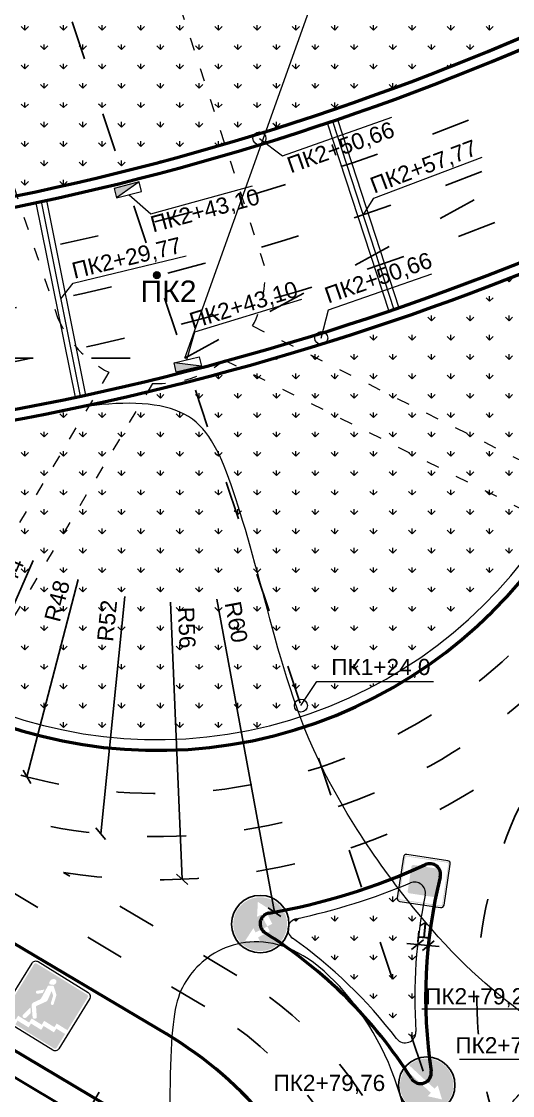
# Model space of a CAD drawing. Header units: millimetres. Extents: x -2123 to 34701, y -1286 to 835.
# Drawn here: x 8.7 to 54.2, y 226.3 to 325.9 of the extents above; entities that cross this region are included whole.
import ezdxf

# ---------------------------------------------------------------- set-up
doc = ezdxf.new("R2010")
doc.units = ezdxf.units.MM
doc.linetypes.add('ACAD_ISO03W100', pattern=[30, 12, -18])
doc.layers.get('0').update_dxf_attribs({"lineweight": 15})
for name, color, linetype, lineweight in [('1 Відмітки', 7, 'Continuous', 25), ('2 Позначення', 80, 'Continuous', 20), ('вертикалка', 6, 'Continuous', 15), ('Горизонталі', 7, 'Continuous', 18), ('Дор. Розм.', 7, 'Continuous', 50), ('поздовжній профіль', 250, 'Continuous', 15), ('Текст', 7, 'Continuous', 15), ('Червоні лінії', 10, 'Continuous', 40)]:
    doc.layers.add(name, color=color, linetype=linetype, lineweight=lineweight)
for name, color, linetype in [('Дорожні знаки', 7, 'Continuous'), ('Осі', 164, 'Continuous'), ('Розмітка', 7, 'ACAD_ISO03W100')]:
    doc.layers.add(name, color=color, linetype=linetype)
doc.layers.add('Озелення', color=7, linetype='Continuous', lineweight=15, true_color=0x2bad00)
doc.styles.get("Standard").update_dxf_attribs({"font": 'arial.ttf'})
doc.dimstyles.new('ISO-25', dxfattribs={"dimtxt": 1.5, "dimasz": 1, "dimexe": 1.25, "dimexo": 0.625, "dimtad": 3, "dimtxsty": 'Standard', "dimblk": 'OBLIQUE', "dimcen": 2.5, "dimadec": 0, "dimazin": 0, "dimtfac": 1, "dimtmove": 1, "dimatfit": 3, "dimfxl": 1, "dimarcsym": 0})

# ---------------------------------------------------------------- blocks, each defined once
blk = doc.blocks.new('_Oblique')
at = {"color": 0, "linetype": 'ByBlock', "lineweight": -2}
blk.add_line((-0.5, -0.5), (0.5, 0.5), dxfattribs=at)
blk = doc.blocks.new('*D202')
at = {"layer": 'Defpoints', "color": 0, "lineweight": 20, "transparency": 16777216}
for p in [(21.254, 302.306), (-0.52, 265.227)]:
    blk.add_point(p, dxfattribs=at)
at = {"layer": 'Текст', "color": 0, "lineweight": -2, "transparency": 16777216}
blk.add_line((6.65, 277.436), (-0.52, 265.227), dxfattribs=at)
at = {"layer": 'Текст', "color": 0, "lineweight": -2, "transparency": 16777216, "rotation": 239.5772829005683}
blk.add_blockref('_Oblique', (-0.52, 265.227), dxfattribs=at)
at = {"layer": 'Текст', "color": 0, "transparency": 16777216, "insert": (4.226, 276.057), "char_height": 1.5, "attachment_point": 5, "rotation": 59.57728}
blk.add_mtext('R43', dxfattribs=at)
blk = doc.blocks.new('*D203')
at = {"layer": 'Defpoints', "color": 0, "lineweight": 20, "transparency": 16777216}
for p in [(21.254, 302.306), (3.667, 261.973)]:
    blk.add_point(p, dxfattribs=at)
at = {"layer": 'Текст', "color": 0, "lineweight": -2, "transparency": 16777216}
blk.add_line((9.75, 275.923), (3.667, 261.973), dxfattribs=at)
at = {"layer": 'Текст', "color": 0, "lineweight": -2, "transparency": 16777216, "rotation": 246.4412794050746}
blk.add_blockref('_Oblique', (3.667, 261.973), dxfattribs=at)
at = {"layer": 'Текст', "color": 0, "transparency": 16777216, "insert": (7.525, 274.26), "char_height": 1.5, "attachment_point": 5, "rotation": 66.44128}
blk.add_mtext('R44', dxfattribs=at)
blk = doc.blocks.new('*D209')
at = {"layer": 'Defpoints', "color": 0, "lineweight": 20, "transparency": 16777216}
for p in [(21.254, 302.306), (9.185, 255.848)]:
    blk.add_point(p, dxfattribs=at)
at = {"layer": 'Текст', "color": 0, "lineweight": -2, "transparency": 16777216}
blk.add_line((13.939, 274.147), (9.185, 255.848), dxfattribs=at)
at = {"layer": 'Текст', "color": 0, "lineweight": -2, "transparency": 16777216, "rotation": 255.4379612335562}
blk.add_blockref('_Oblique', (9.185, 255.848), dxfattribs=at)
at = {"layer": 'Текст', "color": 0, "transparency": 16777216, "insert": (11.985, 272.156), "char_height": 1.5, "attachment_point": 5, "rotation": 75.43796}
blk.add_mtext('R48', dxfattribs=at)
blk = doc.blocks.new('*D210')
at = {"layer": 'Defpoints', "color": 0, "lineweight": 20, "transparency": 16777216}
for p in [(21.254, 302.306), (16.027, 250.569)]:
    blk.add_point(p, dxfattribs=at)
at = {"layer": 'Текст', "color": 0, "lineweight": -2, "transparency": 16777216}
blk.add_line((18.25, 272.577), (16.027, 250.569), dxfattribs=at)
at = {"layer": 'Текст', "color": 0, "lineweight": -2, "transparency": 16777216, "rotation": 264.2314858225884}
blk.add_blockref('_Oblique', (16.027, 250.569), dxfattribs=at)
at = {"layer": 'Текст', "color": 0, "transparency": 16777216, "insert": (16.624, 270.319), "char_height": 1.5, "attachment_point": 5, "rotation": 84.23149}
blk.add_mtext('R52', dxfattribs=at)
blk = doc.blocks.new('*D211')
at = {"layer": 'Defpoints', "color": 0, "lineweight": 20, "transparency": 16777216}
for p in [(21.254, 302.306), (23.573, 246.354)]:
    blk.add_point(p, dxfattribs=at)
at = {"layer": 'Текст', "color": 0, "lineweight": -2, "transparency": 16777216}
blk.add_line((22.508, 272.041), (23.573, 246.354), dxfattribs=at)
at = {"layer": 'Текст', "color": 0, "lineweight": -2, "transparency": 16777216, "rotation": 272.3734322442106}
blk.add_blockref('_Oblique', (23.573, 246.354), dxfattribs=at)
at = {"layer": 'Текст', "color": 0, "transparency": 16777216, "insert": (23.998, 269.684), "char_height": 1.5, "attachment_point": 5, "rotation": 272.37343}
blk.add_mtext('R56', dxfattribs=at)
blk = doc.blocks.new('*D212')
at = {"layer": 'Defpoints', "color": 0, "lineweight": 20, "transparency": 16777216}
for p in [(21.254, 302.306), (32.138, 243.302)]:
    blk.add_point(p, dxfattribs=at)
at = {"layer": 'Текст', "color": 0, "lineweight": -2, "transparency": 16777216}
blk.add_line((26.784, 272.325), (32.138, 243.302), dxfattribs=at)
at = {"layer": 'Текст', "color": 0, "lineweight": -2, "transparency": 16777216, "rotation": 280.4515676355584}
blk.add_blockref('_Oblique', (32.138, 243.302), dxfattribs=at)
at = {"layer": 'Текст', "color": 0, "transparency": 16777216, "insert": (28.59, 270.203), "char_height": 1.5, "attachment_point": 5, "rotation": 280.45157}
blk.add_mtext('R60', dxfattribs=at)
blk = doc.blocks.new('4-2-1')
blk.add_hatch(color=5).paths.add_polyline_path([(1.41, 2.56), (4.46, -0.48), (4.87, -0.07), (5.33, -1.84), (3.57, -1.37), (3.98, -0.96), (0.93, 2.08, 19.482096)])
at = {"color": 5}
blk.add_circle((3.5, 0), 3.5, dxfattribs=at)
blk = doc.blocks.new('4-2-3')
h = blk.add_hatch(color=5)
h.paths.add_polyline_path([(3.55, 3.27), (3.45, 3.27, 0.409993), (0.23, 0, 1), (6.77, 0, 0.409993)])
h.paths.add_polyline_path([(1.47, 0.66), (1.88, 0.25), (3.02, 1.39), (3.5, 0.91), (3.98, 1.39), (5.12, 0.25), (5.53, 0.66), (6, -1.11), (4.23, -0.64), (4.64, -0.23), (3.5, 0.91), (2.36, -0.23), (2.77, -0.64), (1.01, -1.11)], flags=16)
at = {"color": 5}
blk.add_circle((3.5, 0), 3.5, dxfattribs=at)
blk = doc.blocks.new('*D261')
at = {"layer": 'Defpoints', "color": 0, "transparency": 16777216}
for p in [(-37.275, 259.149), (16.2, 227.133), (12.271, 220.571)]:
    blk.add_point(p, dxfattribs=at)
at = {"layer": 'Текст', "color": 0, "lineweight": -2, "transparency": 16777216}
for p, q in [((-37.596, 258.613), (-41.846, 251.514)), ((-41.204, 252.586), (12.271, 220.571)), ((15.879, 226.597), (11.629, 219.498))]:
    blk.add_line(p, q, dxfattribs=at)
for p, rotation in [((-41.204, 252.586), 149.0906565571848), ((12.271, 220.571), 329.0906565571847)]:
    blk.add_blockref('_Oblique', p, dxfattribs=dict(at, rotation=rotation))
at = {"layer": 'Текст', "color": 0, "transparency": 16777216, "insert": (-21.596, 242.677), "char_height": 1.5, "attachment_point": 5, "rotation": 329.09066}
blk.add_mtext('62,33', dxfattribs=at)
blk = doc.blocks.new('*D303')
at = {"layer": 'Defpoints', "color": 0, "lineweight": 20, "transparency": 16777216}
for p in [(45.399, 240.296), (45.363, 239.922), (46.359, 239.827)]:
    blk.add_point(p, dxfattribs=at)
at = {"layer": 'Текст', "color": 0, "lineweight": -2, "transparency": 16777216}
for p, q in [((45.423, 240.545), (45.518, 241.54)), ((46.418, 240.449), (46.514, 241.445)), ((45.399, 240.296), (44.404, 240.392)), ((46.394, 240.201), (45.399, 240.296)), ((46.394, 240.201), (47.39, 240.105))]:
    blk.add_line(p, q, dxfattribs=at)
for p, rotation in [((45.399, 240.296), 354.5202332621848), ((46.394, 240.201), 174.5202332621848)]:
    blk.add_blockref('_Oblique', p, dxfattribs=dict(at, rotation=rotation))
at = {"layer": 'Текст', "color": 0, "transparency": 16777216, "insert": (46.028, 241.62), "char_height": 1.5, "attachment_point": 5, "rotation": 354.52023}
blk.add_mtext('1', dxfattribs=at)
blk = doc.blocks.new('6')
at = {"layer": '1 Відмітки', "transparency": 33554559}
h = blk.add_hatch(color=256, dxfattribs=at)
h.dxf.hatch_style = 1
edge = h.paths.add_edge_path()
edge.add_arc((-467.508, 342.132), 0.2, 0, 360)
at = {"layer": '1 Відмітки'}
blk.add_circle((-467.508, 342.132), 0.2, dxfattribs=at)
blk = doc.blocks.new('столб')
at = {"layer": 'поздовжній профіль', "color": 160}
for points in [[(-500, 0, 0, 0, 0), (-1000, 0, 350, 0, 0), (-1700, 0, 0, 0, 0)], [(500, 0, 0, 0, 0), (1000, 0, 350, 0, 0), (1700, 0, 0, 0, 0)]]:
    blk.add_lwpolyline(points, format="xyseb", dxfattribs=at)
blk.add_circle((0, 0), 500, dxfattribs=at)
blk = doc.blocks.new('sdfahgas')
h = blk.add_hatch(color=7)
edge = h.paths.add_edge_path(flags=16)
edge.add_line((6.61, 6.61), (0.16, 13.06))
edge.add_arc((0, 12.9), 0.223, 45, 135)
edge.add_line((-0.16, 13.06), (-6.61, 6.61))
edge.add_arc((-6.45, 6.45), 0.223, 135, 225)
edge.add_line((-6.61, 6.29), (-0.16, -0.16))
edge.add_arc((0, 0), 0.223, 225, 315)
edge.add_line((0.16, -0.16), (6.61, 6.29))
edge.add_arc((6.45, 6.45), 0.223, -45, 45)
edge = h.paths.add_edge_path()
edge.add_line((-0.28, 13.18), (-6.73, 6.73))
edge.add_arc((-6.45, 6.45), 0.393, 135, 225)
edge.add_line((-6.73, 6.17), (-0.28, -0.28))
edge.add_arc((0, 0), 0.393, 225, 315)
edge.add_line((0.28, -0.28), (6.73, 6.17))
edge.add_arc((6.45, 6.45), 0.393, -45, 45)
edge.add_line((6.73, 6.73), (0.28, 13.18))
edge.add_arc((0, 12.9), 0.393, 45, 135)
h = blk.add_hatch(color=7)
edge = h.paths.add_edge_path(flags=16)
edge.add_line((-0.15, 10.54), (-4.09, 6.6))
edge.add_arc((-3.94, 6.45), 0.217, 135, 225)
edge.add_line((-4.09, 6.3), (-0.15, 2.36))
edge.add_arc((0, 2.51), 0.217, 225, 315)
edge.add_line((0.15, 2.36), (4.09, 6.3))
edge.add_arc((3.94, 6.45), 0.217, -45, 45)
edge.add_line((4.09, 6.6), (0.15, 10.54))
edge.add_arc((0, 10.39), 0.217, 45, 135)
edge = h.paths.add_edge_path()
edge.add_arc((-3.94, 6.45), 0.375, 135, 225)
edge.add_line((-4.2, 6.19), (-0.27, 2.25))
edge.add_arc((0, 2.51), 0.375, 225, 315)
edge.add_line((0.27, 2.25), (4.2, 6.19))
edge.add_arc((3.94, 6.45), 0.375, -45, 45)
edge.add_line((4.2, 6.72), (0.27, 10.65))
edge.add_arc((0, 10.39), 0.375, 45, 135)
edge.add_line((-0.26, 10.65), (-4.2, 6.72))
blk.add_hatch(color=2).paths.add_polyline_path([(-4.11, 6.68), (-0.19, 10.6), (-0.04, 10.64), (0.11, 10.6), (0.19, 10.52), (4.07, 6.63), (4.14, 6.49), (4.12, 6.35), (4.05, 6.25), (0.13, 2.33), (0.04, 2.27), (-0.09, 2.27), (-0.2, 2.36), (-4.15, 6.31), (-4.19, 6.43), (-4.17, 6.57)])
at = {"color": 7}
for p, q in [((-0.48, 13.38), (-6.93, 6.93)), ((6.93, 6.93), (0.48, 13.38)), ((-6.93, 5.97), (-0.48, -0.48)), ((0.48, -0.48), (6.93, 5.97))]:
    blk.add_line(p, q, dxfattribs=at)
for centre, start, end in [((0, 12.9), 45, 135), ((-6.45, 6.45), 135, 225), ((6.45, 6.45), 315, 45), ((0, 0), 225, 315)]:
    blk.add_arc(centre, 0.675, start, end, dxfattribs=at)
blk = doc.blocks.new('5-17-1')
h = blk.add_hatch(color=5)
h.paths.add_polyline_path([(6.74, 3.04, 0.414214), (6.53, 3.25), (0.45, 3.25, 0.414214), (0.24, 3.04), (0.24, -0.93), (1.55, -0.93), (1.55, -1.37), (2.79, -1.37), (2.79, -1.84), (4.02, -1.84), (4.02, -2.33), (5.35, -2.33), (5.35, -2.78), (6.74, -2.78)])
h.paths.add_polyline_path([(4.43, 2.36), (4.4, 2.23), (4.34, 2.16), (4.26, 2.14), (4.12, 2.2), (3.93, 2.28), (3.87, 2.34), (3.8, 2.49), (3.8, 2.59), (3.8, 2.66), (3.85, 2.75), (3.89, 2.81), (3.99, 2.85), (4.1, 2.86), (4.23, 2.82), (4.38, 2.66), (4.43, 2.54)], flags=16)
h.paths.add_polyline_path([(4.34, 1.91), (4.35, 1.86), (4.27, 0.46, 0.163851), (4.32, 0.27), (4.71, -0.32, -0.317132), (4.71, -0.72), (4.03, -1.64, -0.900401), (3.64, -1.44), (4.26, -0.58, 0.312757), (4.26, -0.46), (3.66, 0.43, -0.184538), (3.61, 0.64), (3.75, 1.64), (3.41, 1.37), (3.37, 1.33), (3.36, 1.29), (3.16, 0.53), (3.13, 0.49), (3.07, 0.45), (3.03, 0.44), (2.96, 0.45), (2.91, 0.48), (2.88, 0.52), (2.87, 0.56), (2.87, 0.63), (3.11, 1.57), (3.82, 2.17), (3.86, 2.19), (3.9, 2.19), (3.95, 2.18), (4.31, 1.95)], flags=16)
h.paths.add_polyline_path([(5.07, 0.86), (5.09, 0.78), (5.07, 0.7), (5.01, 0.63), (4.93, 0.61), (4.85, 0.63), (4.44, 0.99), (4.45, 1.39)], flags=16)
h.paths.add_polyline_path([(4.73, -0.92), (4.98, -2, -0.855356), (4.55, -2.07), (4.38, -1.42)], flags=16)
h.paths.add_polyline_path([(5.13, -2.79), (3.8, -2.79), (3.8, -2.32), (2.56, -2.32), (2.56, -1.85), (1.31, -1.85), (1.31, -1.39), (0.24, -1.39), (0.24, -3.04, 0.414214), (0.45, -3.25), (5.12, -3.25)])
at = {"color": 5}
for p, q in [((6.53, 3.49), (0.45, 3.49)), ((0, 3.04), (0, -3.04)), ((6.98, -3.04), (6.98, 3.04)), ((0.45, -3.49), (6.53, -3.49))]:
    blk.add_line(p, q, dxfattribs=at)
for centre, start, end in [((0.45, 3.04), 90, 180), ((6.53, 3.04), 0, 90), ((0.45, -3.04), 180, 270), ((6.53, -3.04), 270, 0)]:
    blk.add_arc(centre, 0.45, start, end, dxfattribs=at)

msp = doc.modelspace()

# ---------------------------------------------------------------- hatches: boundary and pattern name
at = {"layer": 'вертикалка'}
h = msp.add_hatch(color=0, dxfattribs=at)
h.dxf.hatch_style = 1
h.paths.add_polyline_path([(19.592, 311.008), (17.266, 310.415), (17.489, 309.543)])
h = msp.add_hatch(color=0, dxfattribs=at)
h.dxf.hatch_style = 1
h.paths.add_polyline_path([(25.366, 293.915), (23.028, 293.376), (22.826, 294.253)])
at = {"layer": 'Озелення'}
h = msp.add_hatch(dxfattribs=at)
h.set_pattern_fill('GRASS', color=0, scale=0.1)
edge = h.paths.add_edge_path()
edge.add_arc((11.699, 330.868), 10, 22.08656, 108.49686)
edge.add_line((8.526, 340.351), (-1.943, 371.646))
edge.add_arc((11.699, 330.868), 43, 16.90285, 108.49686, ccw=False)
edge.add_line((52.841, 343.37), (58.661, 326.006))
edge.add_arc((-38.02, 541.368), 236.068, 286.15728, 294.17649, ccw=False)
edge.add_line((27.672, 314.624), (20.965, 334.628))
h = msp.add_hatch(dxfattribs=at)
h.set_pattern_fill('GRASS', color=0, scale=0.1)
h.paths.add_polyline_path([(21.266, 333.778, 0.113071), (19.045, 337.653), (36.544, 365.964, 0.023271), (33.174, 368.121), (15.789, 339.993, 0.18823), (8.526, 340.351), (18.023, 311.962, 0.010062), (27.53, 314.541)])
h.paths.add_polyline_path([(-3.054, 308.123), (-1.138, 308.123), (-1.138, 311.214), (-3.054, 311.214)], flags=9)
h = msp.add_hatch(dxfattribs=at)
h.set_pattern_fill('GRASS', color=0, scale=0.1)
h.paths.add_polyline_path([(8.526, 340.351, 0.18823), (2.941, 335.695), (-27.642, 348.225, 0.023273), (-29.085, 344.494), (-28.345, 344.19), (-28.332, 344.211, -0.252144), (-28.601, 344.712, -1), (-27.401, 344.712, -0.530334), (-28.224, 344.154), (-28.228, 344.143), (1.748, 331.861, 0.107167), (2.231, 327.65), (8.242, 309.731, 0.010249), (18.023, 311.962)])
h.paths.add_polyline_path([(13.698, 312.551), (15.614, 312.551), (15.614, 315.642), (13.698, 315.642)], flags=24)
h = msp.add_hatch(dxfattribs=at)
h.set_pattern_fill('GRASS', color=0, scale=0.1)
h.paths.add_polyline_path([(34.896, 261.527, 0.348483), (64.067, 306.313, -0.041781), (24.517, 292.552)])
h.paths.add_polyline_path([(26.634, 272.211), (27.467, 267.693), (30.507, 268.254), (29.674, 272.772)], flags=25)
h = msp.add_hatch(dxfattribs=at)
h.set_pattern_fill('GRASS', color=0, scale=0.1, style=2)
h.paths.add_polyline_path([(-18.298, 285.433, 0.390859), (34.896, 261.527), (24.517, 292.552, -0.04331)])
h.paths.add_polyline_path([(4.389, 273.256), (6.716, 277.218), (4.05, 278.783), (1.724, 274.822)], flags=24)
h.paths.add_polyline_path([(8.032, 271.498), (9.868, 275.709), (7.035, 276.945), (5.199, 272.734)], flags=24)
h.paths.add_polyline_path([(12.907, 269.505), (14.062, 273.952), (11.07, 274.729), (9.915, 270.283)], flags=24)
h.paths.add_polyline_path([(17.942, 267.85), (18.404, 272.421), (15.329, 272.732), (14.867, 268.161)], flags=24)
h.paths.add_polyline_path([(22.343, 271.948), (22.534, 267.358), (25.622, 267.486), (25.432, 272.076)], flags=24)
h.paths.add_polyline_path([(26.634, 272.211), (27.467, 267.693), (30.507, 268.254), (29.674, 272.772)], flags=24)
h = msp.add_hatch(dxfattribs=at)
h.set_pattern_fill('GRASS', color=0, scale=0.1)
h.paths.add_polyline_path([(40.606, 244.457, -0.027409), (34.162, 242.687, 0.652355), (33.796, 240.894, -0.075711), (43.461, 231.57, 0.449781), (44.954, 231.461)])
h.paths.add_polyline_path([(46.107, 244.886, 0.602177), (44.743, 246.01, -0.018114), (40.606, 244.457), (44.954, 231.461, 0.219897), (45.254, 232.244, -0.067396)])

# ---------------------------------------------------------------- linework, layer by layer
at = {"color": 0}
for p, q in [((37.982, 316.797), (43.678, 299.353)), ((37.032, 316.487), (42.732, 299.028)), ((37.507, 316.642), (43.205, 299.19)), ((10.006, 309.086), (13.644, 291.039)), ((10.496, 309.185), (14.133, 291.142)), ((10.986, 309.284), (14.622, 291.247))]:
    msp.add_line(p, q, dxfattribs=at)
at = {"layer": '2 Позначення', "color": 0}
for points in [[(30.733, 315.041), (32.877, 313.418), (43.021, 317.01)], [(40.356, 307.916), (41.339, 309.501), (51.406, 313.303)], [(18.648, 309.831), (20.657, 308.044), (30.086, 310.661)], [(12.315, 300.164), (13.484, 301.616), (23.942, 304.156)], [(36.472, 296.535), (37.13, 299.141), (46.715, 302.482)], [(23.995, 294.522), (24.745, 297.104), (34.667, 300.133)], [(34.586, 262.454), (36.065, 264.698), (46.875, 264.698)], [(58.122, 233.157), (56.181, 234.309), (45.806, 234.31)], [(60.924, 227.399), (59.444, 229.644), (49.293, 229.643)]]:
    msp.add_lwpolyline(points, dxfattribs=at)
at = {"layer": 'вертикалка', "color": 0}
for p, q in [((19.592, 311.008), (17.489, 309.543)), ((25.366, 293.915), (22.826, 294.253))]:
    msp.add_line(p, q, dxfattribs=at)
for points in [[(17.266, 310.415), (17.489, 309.543), (19.814, 310.136), (19.592, 311.008)], [(23.028, 293.376), (22.826, 294.253), (25.164, 294.792), (25.366, 293.915)]]:
    msp.add_lwpolyline(points, close=True, dxfattribs=at)
at = {"layer": 'Горизонталі', "color": 0}
for points, knots in [([(95.551, 508.478), (89.987, 512.71), (75.298, 514.216), (55.304, 512.427), (35.449, 505.796), (33.26, 504.939), (10.751, 503.138), (-7.481, 503.138), (-24.363, 499.987), (-38.768, 488.733), (-45.746, 473.877), (-59.927, 426.383), (-68.541, 408.671), (-83.786, 382.266), (-90.764, 364.034), (-94.815, 342.2), (-104.719, 328.245), (-125.815, 319.746), (-140.173, 315.899), (-156.203, 306.635), (-159.418, 305.131, 249), (-163.756, 294.691, 249), (-155.376, 281.808, 249), (-156.598, 270.039, 249), (-166.602, 256.596, 249), (-201.328, 236.547, 249)], [3.25659, 3.25659, 3.25659, 3.25659, 4, 5, 6, 7, 8, 9, 10, 11, 12, 13, 14, 15, 16, 17, 18, 19, 20, 20, 20, 21, 22, 23, 24, 24, 24, 24]), ([(-155.213, 226.947), (-137.228, 237.331), (-120.488, 246.996), (-110.484, 260.439), (-109.262, 272.207), (-112.107, 282.824), (-112.107, 295.879), (-102.203, 308.934), (-84.196, 323.565), (-75.794, 338.118), (-70.668, 357.245), (-61.237, 378.711), (-49.314, 399.363), (-41.854, 406.822), (-33.776, 417.651), (-27.474, 434.533), (-18.02, 443.987), (5.501, 457.567), (21.148, 461.759), (35.763, 476.374), (51.607, 483.039), (65.3, 483.039), (74.116, 483.039), (81.63, 470.024), (90.998, 449.651), (102.815, 432.019), (115.945, 425.829), (128.211, 429.116), (139.392, 429.116), (143.626, 418.53), (143.626, 402.399), (139.499, 382.891), (134.997, 357.193), (131.621, 333.934), (122.898, 313.97), (116.083, 301.893), (113.274, 295.351)], [0, 0, 0, 0, 1, 2, 3, 4, 5, 6, 7, 8, 9, 10, 11, 12, 13, 14, 15, 16, 17, 18, 19, 20, 21, 22, 23, 24, 25, 26, 27, 28, 29, 30, 31, 32, 33, 33.826839, 33.826839, 33.826839, 33.826839]), ([(81.201, 219.063), (79.484, 220.657), (75.535, 225.386), (71.597, 235.271), (71.597, 249.901), (82.102, 264.532), (84.519, 273.555), (84.519, 290.98), (89.152, 308.271), (98.752, 324.898), (102.562, 339.119), (98.483, 346.184), (90.355, 364.134), (79.288, 376.889), (67.442, 383.728), (46.79, 395.651), (27.893, 398.835), (14.401, 395.22), (5.759, 388.893), (-2.4, 380.734), (-21.064, 373.7), (-35.882, 368.26), (-45.261, 358.882), (-49.387, 349.503), (-55.577, 332.996), (-65.604, 315.63), (-80.137, 301.097), (-87.077, 294.157), (-88.778, 290.417), (-87.652, 282.164), (-84.276, 278.6), (-79.739, 270.742), (-76.972, 260.416), (-79.024, 247.463), (-81.316, 238.909), (-84.651, 233.583), (-92.547, 229.024), (-101.908, 229.024), (-114.475, 229.024), (-126.292, 229.024), (-133.42, 229.024), (-143.549, 229.024), (-148.622, 228.28)], [3.429277, 3.429277, 3.429277, 3.429277, 4, 5, 6, 7, 8, 9, 10, 11, 12, 13, 14, 15, 16, 17, 18, 19, 20, 21, 22, 23, 24, 25, 26, 27, 28, 29, 30, 31, 32, 33, 34, 35, 36, 37, 38, 39, 40, 41, 42, 43, 43, 43, 43]), ([(-92.71, 203.645), (-89.141, 204.024), (-82.005, 204.933), (-73.928, 206.315), (-64.158, 207.357), (-57.255, 212.176), (-53.386, 218.877), (-48.794, 236.015), (-44.75, 254.511), (-40.842, 265.192), (-36.218, 269.816), (-27.425, 273.398), (-15.181, 273.398), (-6.584, 269.881), (2.209, 261.089), (5.511, 248.765), (6.572, 235.232), (5.27, 227.026), (7.576, 218.419), (7.576, 192.377), (10.48, 186.255), (15.69, 181.044), (27.483, 174.236), (35.966, 169.338), (43.882, 167.217), (49.742, 170.601), (54.254, 178.415), (56.392, 186.394), (55.159, 199.671), (55.159, 211.265), (53.207, 218.55), (53.207, 226.114), (57.504, 227.938), (65.319, 224.421), (70.399, 222.337), (75.342, 217.394), (78.728, 214.616), (79.598, 213.936)], [6.552392, 6.552392, 6.552392, 6.552392, 7, 8, 9, 10, 11, 12, 13, 14, 15, 16, 17, 18, 19, 20, 21, 22, 23, 24, 25, 26, 27, 28, 29, 30, 31, 32, 33, 34, 35, 36, 37, 38, 39, 40, 40.323256, 40.323256, 40.323256, 40.323256]), ([(80.701, 206.029), (80.431, 206.105), (72.648, 208.224), (64.011, 206.309), (60.945, 182.408), (45.001, 164.963), (36.093, 164.963), (24.822, 168.859), (15.912, 176.518), (10.523, 179.629), (3.524, 183.67), (0.008, 187.186), (-2.22, 207.155), (-4.408, 226.068), (-6.44, 243.575), (-17.382, 252.329), (-30.669, 254.361), (-36.843, 248.186), (-41.454, 236.072), (-47.238, 221.848), (-56.929, 210.125), (-62.634, 204.419), (-73.125, 203.006), (-83.224, 200.3), (-91.256, 198.148), (-97.087, 196.94), (-104.291, 198.87), (-116.419, 209.027), (-122.111, 212.313), (-126.8, 214.97), (-137.893, 219.173), (-147.746, 216.533), (-151.861, 212.418)], [0.964693, 0.964693, 0.964693, 0.964693, 1, 2, 3, 4, 5, 6, 7, 8, 9, 10, 11, 12, 13, 14, 15, 16, 17, 18, 19, 20, 21, 22, 23, 24, 25, 26, 27, 28, 29, 30, 30, 30, 30]), ([(24.193, 209.62), (25.011, 207.273), (27.456, 202.394), (35.512, 197.743), (42.172, 199.937), (45.549, 205.114), (45.549, 217.269), (43.748, 229.649), (35.645, 240.228), (28.217, 241.129), (25.066, 238.578), (24.09, 237.152), (23.115, 235.726), (22.365, 232.575), (22.365, 220.35), (23.065, 214.944), (23.166, 214.282)], [2.567291, 2.567291, 2.567291, 2.567291, 3, 4, 5, 6, 7, 8, 9, 10, 11, 11, 11, 12, 13, 13.143879, 13.143879, 13.143879, 13.143879])]:
    msp.add_open_spline(points, degree=3, knots=knots, dxfattribs=at)
msp.add_open_spline([(137.205, 193.154), (132.098, 196.103), (115.427, 200.57), (88.385, 209.948), (78.381, 217.139), (68.524, 225.646), (56.185, 232.77), (47.119, 240.273), (35.443, 256.572), (31.377, 271.745), (27.912, 284.676), (24.454, 290.666), (14.487, 290.666), (2.095, 287.346), (-13.53, 283.159), (-29.004, 283.159), (-46.857, 283.159), (-55.89, 277.944), (-62.067, 240.169), (-64.605, 230.699), (-72.889, 222.415), (-79.131, 216.173), (-87.777, 213.856), (-97.585, 212.489), (-104.005, 218.909), (-110.69, 222.768), (-118.402, 224.835), (-128.266, 224.835), (-133.165, 227.663), (-143.911, 227.663), (-148.185, 225.779), (-151.467, 222.809)], degree=3, dxfattribs=at)
at = {"layer": 'Дор. Розм.', "color": 0, "linetype": 'ACAD_ISO03W100', "lineweight": 20, "ltscale": 0.1}
for p, q in [((31.21, 303.238), (21.266, 333.778)), ((2.231, 327.648), (12.026, 298.453)), ((30.111, 297.664), (75.616, 274.85)), ((27.501, 294.498), (73.824, 271.274)), ((16.785, 293.36), (-9.061, 249.863)), ((20.817, 292.316), (-5.622, 247.82))]:
    msp.add_line(p, q, dxfattribs=at)
at = {"layer": 'Дор. Розм.', "color": 0}
for p, q in [((-42.869, 270.615), (22.11, 232.004)), ((-50.828, 265.457), (20.235, 223.231))]:
    msp.add_line(p, q, dxfattribs=at)
msp.add_lwpolyline([(196.437, 377.731), (82.515, 315.439, -0.125751), (-37.904, 284.667), (-169.344, 284.667)], format="xyb", dxfattribs=at)
for centre, radius, start, end in [((11.699, 330.868), 44, 16.92145, 198.71578), ((-41.29, 549.417), 244.75, 270, 298.6695), ((-41.29, 549.417), 245.75, 270, 298.6695), ((-37.904, 535.667), 250, 270, 298.6695), ((21.254, 302.306), 44, 202.66167, 5.78846), ((21.254, 302.306), 60, 279.96028, 294.48897), ((46.539, 246.794), 1, 346.0529, 114.48897), ((92.361, 235.414), 46.214, 166.0529, 188.54073), ((31.805, 242.225), 1, 99.96028, 237.76863), ((8.018, 204.498), 43.6, 32.40889, 57.76863), ((3.72, 201.056), 36, 18.49686, 59.28082), ((45.671, 228.402), 1, 212.40889, 8.54073)]:
    msp.add_arc(centre, radius, start, end, dxfattribs=at)
at = {"layer": 'Дор. Розм.', "color": 0, "lineweight": 20}
for centre, radius, start, end in [((11.699, 330.868), 43, 16.92145, 198.71578), ((21.254, 302.306), 43, 202.66167, 5.34717), ((21.254, 302.306), 61, 282.21682, 292.64774), ((45.128, 245.087), 1, 348.42625, 112.64774), ((92.361, 235.414), 47.214, 168.42625, 183.84901), ((34.374, 241.71), 1, 102.21682, 234.69127), ((8.018, 204.498), 44.6, 37.37272, 54.69127), ((44.256, 232.177), 1, 217.37272, 3.84901)]:
    msp.add_arc(centre, radius, start, end, dxfattribs=at)
at = {"layer": 'Дор. Розм.', "color": 0, "linetype": 'ACAD_ISO03W100', "lineweight": 20, "ltscale": 0.1}
for start, end in [(332.34178, 5.34717), (202.66167, 243.45752), (267.49914, 308.66481)]:
    msp.add_arc((21.254, 302.306), 10, start, end, dxfattribs=at)
at = {"layer": 'Осі', "color": 0, "linetype": 'ACAD_ISO03W100', "ltscale": 0.3}
for p, q in [((23.809, 294.667), (234.949, 410.116)), ((-218.83, 294.667), (23.809, 294.667))]:
    msp.add_line(p, q, dxfattribs=at)
msp.add_lwpolyline([(113.981, 31.277), (51.637, 211.482), (-43.161, 494.857)], dxfattribs=at)
msp.add_arc((-40.076, 544.667), 250, 270, 298.6695, dxfattribs=at)
at = {"layer": 'Розмітка', "color": 0, "ltscale": 0.3}
for p, q in [((25.669, 234.542), (-41.77, 274.615)), ((28.637, 237.431), (12.559, 246.985))]:
    msp.add_line(p, q, dxfattribs=at)
for centre, radius, start, end in [((11.699, 330.868), 52, 17.40034, 198.51424), ((11.699, 330.868), 48, 17.17522, 198.58059), ((-41.29, 549.417), 250, 270, 298.6695), ((-38.862, 539.917), 250, 270, 298.6695), ((21.254, 302.306), 52, 199.58828, 8.86185), ((21.254, 302.306), 48, 201.0344, 7.41573), ((21.254, 302.306), 56, 261.0679, 311.77644), ((92.361, 235.414), 41.464, 154.90271, 198.02691), ((10.247, 206.483), 36, 19.08348, 59.28082), ((7.279, 203.594), 36, 19.08348, 59.28082)]:
    msp.add_arc(centre, radius, start, end, dxfattribs=at)
at = {"layer": 'Текст', "color": 0}
msp.add_line((23.809, 294.667), (36.066, 328.955), dxfattribs=at)
at = {"layer": 'Червоні лінії', "color": 0}
msp.add_line((-60.445, 268.671), (24.568, 218.155), dxfattribs=at)

# ---------------------------------------------------------------- block references
at = {"color": 0}
for name, p, xscale, yscale, zscale, rotation in [('столб', (30.736, 315.049), 0.001200000000244471, 0.001200000000244471, 0.001200000000244471, 195.4998367072528), ('столб', (36.472, 296.535), 0.001200000000244472, 0.001200000000244472, 0.001200000000244472, 195.563452040179), ('столб', (34.586, 262.454), 0.001200000000244472, 0.001200000000244472, 0.001200000000244472, 197.2125024422018), ('sdfahgas', (47.58, 244.003), 0.42, 0.42, 0.42, 36.35333000093585)]:
    msp.add_blockref(name, p, dxfattribs=dict(at, xscale=xscale, yscale=yscale, zscale=zscale, rotation=rotation))
at = {"color": 0, "linetype": 'Continuous', "xscale": -0.9, "yscale": 0.9, "zscale": 0.9, "rotation": 328.3145940315556}
msp.add_blockref('5-17-1', (13.566, 232.949), dxfattribs=at)
at = {"layer": '1 Відмітки', "color": 0, "xscale": 1.5, "yscale": 1.5, "zscale": 1.5}
msp.add_blockref('6', (722.494, -210.826), dxfattribs=at)
at = {"layer": 'Дорожні знаки', "color": 0, "linetype": 'Continuous'}
for name, p, xscale, yscale, zscale, rotation in [('4-2-3', (31.637, 244.726), 0.7620479999998087, 0.7620479999998087, 0.7620479999998087, 251.9880492075465), ('4-2-1', (43.63, 227.152), 0.74844, 0.74844, 0.74844, 2.233704491604866)]:
    msp.add_blockref(name, p, dxfattribs=dict(at, xscale=xscale, yscale=yscale, zscale=zscale, rotation=rotation))

# ---------------------------------------------------------------- texts
at = {"layer": '1 Відмітки', "color": 0, "char_height": 1.5}
for s, insert, attachment_point, rotation in [('ПК2+50,66', (43.499, 314.993), 9, 19.49542), ('ПК2+57,77', (50.533, 314.984), 3, 20.69324), ('ПК2+43,10', (30.956, 308.727), 9, 14.95601), ('ПК2+29,77', (23.281, 305.931), 3, 13.65145), ('ПК2+50,66', (46.403, 304.556), 3, 19.21695), ('ПК2+43,10', (33.994, 301.867), 3, 17.19752), ('ПК1+24,0', (46.599, 266.782), 3, 359.99588), ('ПК2+79,20', (46.104, 234.469), 7, 359.99588), ('ПК2+79,76', (48.906, 231.704), 1, 0.00412), ('ПК2+79,76', (42.404, 228.214), 3, 359.99588)]:
    msp.add_mtext_dynamic_manual_height_columns(s, width=7.02543, gutter_width=12.5, heights=[0], dxfattribs=dict(at, insert=insert, attachment_point=attachment_point, rotation=rotation))
at = {"layer": '1 Відмітки', "color": 0, "insert": (19.718, 301.869), "char_height": 2, "attachment_point": 1}
msp.add_mtext_dynamic_manual_height_columns('ПК2', width=7.02543, gutter_width=12.5, heights=[0], dxfattribs=at)

# ---------------------------------------------------------------- dimensions: what is measured, and where the dimension line sits
at = {"layer": 'Текст', "color": 0}
for mpoint, picture, middle in [((-0.52, 265.227), '*D202', (5.426, 275.352)), ((3.667, 261.973), '*D203', (8.785, 273.71)), ((9.185, 255.848), '*D209', (13.331, 271.806)), ((16.027, 250.569), '*D210', (18.008, 270.18)), ((23.573, 246.354), '*D211', (22.608, 269.626)), ((32.138, 243.302), '*D212', (27.222, 269.951))]:
    dim = msp.add_radius_dim(center=(21.254, 302.306), mpoint=mpoint, dimstyle='ISO-25', dxfattribs=at)
    dim.commit()
    dim.dimension.update_dxf_attribs({"geometry": picture, "text_midpoint": middle, "dimtype": 164})
for base, p1, p2, angle, picture, middle in [((12.271, 220.571), (-37.275, 259.149), (16.2, 227.133), 329.09066, '*D261', (-22.38, 241.367)), ((45.399, 240.296), (46.359, 239.827), (45.363, 239.922), 174.52023, '*D303', (45.897, 240.248))]:
    dim = msp.add_linear_dim(base=base, p1=p1, p2=p2, angle=angle, dimstyle='ISO-25', dxfattribs=at)
    dim.commit()
    dim.dimension.update_dxf_attribs({"geometry": picture, "text_midpoint": middle, "dimtype": 161})

doc.saveas('drawing.dxf')
